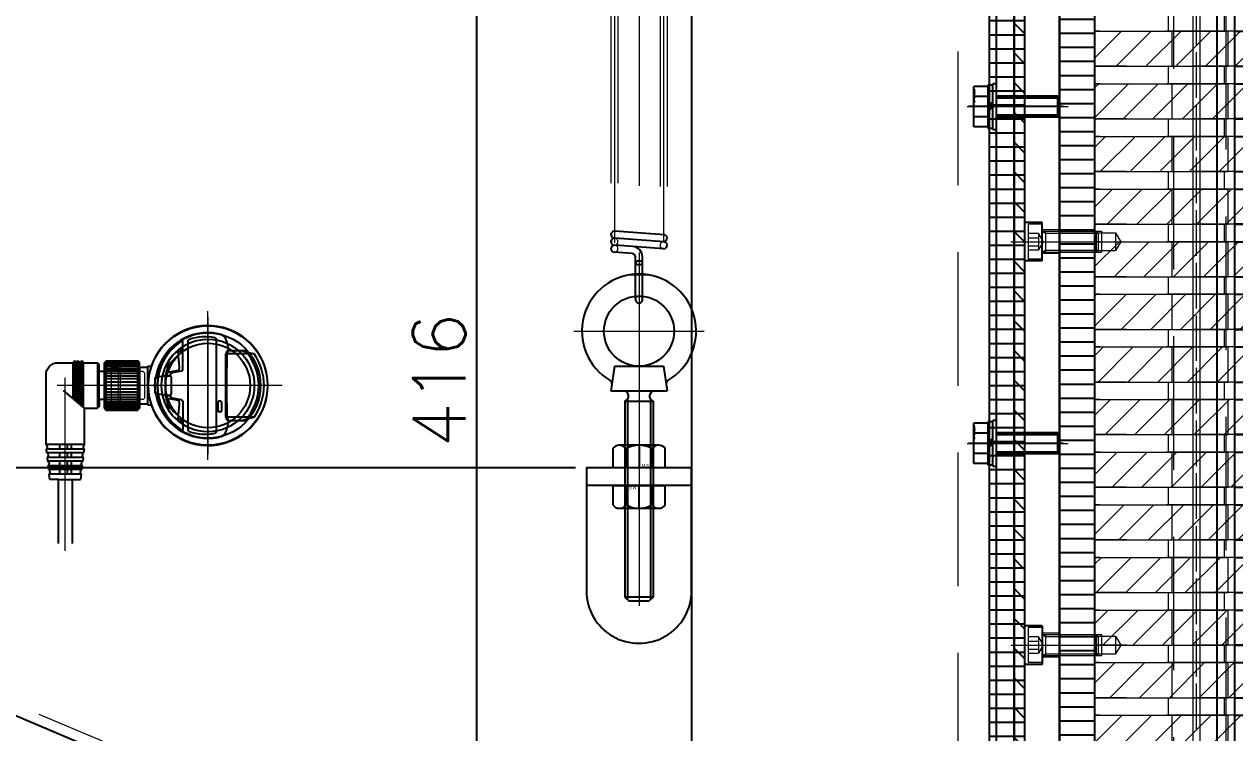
# Model space of a CAD drawing. Header units: millimetres. Extents: x -16130 to 36813, y -8099 to 27484.
# Drawn here: x 16609 to 16954.4, y 20755.7 to 20957.7 of the extents above; entities that cross this region are included whole.
import ezdxf

# ---------------------------------------------------------------- set-up
doc = ezdxf.new("R2010")
doc.units = ezdxf.units.MM
doc.header["$LTSCALE"] = 6
doc.header["$PDMODE"] = 99
doc.header["$PDSIZE"] = 1
for name, pattern in [('CENTER2', [28.575, 19.05, -3.175, 3.175, -3.175]), ('HIDDEN', [9.525, 6.35, -3.175]), ('PHANTOM2', [31.75, 15.875, -3.175, 3.175, -3.175, 3.175, -3.175])]:
    doc.linetypes.add(name, pattern=pattern)
for name, color, linetype, lineweight in [('04_HIDDEN', 2, 'HIDDEN', 13), ('05_CENTER', 4, 'CENTER2', 13), ('06_PHANTOM', 2, 'PHANTOM2', 13), ('08_DIM', 3, 'Continuous', 13)]:
    doc.layers.add(name, color=color, linetype=linetype, lineweight=lineweight)
doc.layers.add('10_DRAFT', color=8, linetype='Continuous', lineweight=0, plot=False)
doc.styles.add('KANJI0', font='txt.shx', dxfattribs={"width": 0.9, "height": 30, "bigfont": 'bigfont'})
doc.styles.add('KSS_TXT', font='txt.shx', dxfattribs={"bigfont": 'extfont2.shx'})
doc.styles.add('KSS_TXT_L', font='txt.shx', dxfattribs={"height": 3, "bigfont": 'extfont2.shx'})
doc.dimstyles.new('KSS_DIM', dxfattribs={"dimtxt": 3, "dimasz": 2.5, "dimexe": 1.25, "dimexo": 0.625, "dimtad": 1, "dimdsep": 46, "dimtxsty": 'KSS_TXT', "dimblk": 'OPEN30', "dimcen": 0, "dimazin": 2, "dimtfac": 0.75, "dimtmove": 0, "dimatfit": 3, "dimldrblk": 'OPEN30', "dimfxl": 1, "dimtolj": 1, "dimarcsym": 0})

# ---------------------------------------------------------------- blocks, each defined once
blk = doc.blocks.new('A$C5D937532_1_1')
at = {"color": 0}
blk.add_lwpolyline([(-43, -405), (7, -405), (7, 0), (-43, 0)], close=True, dxfattribs=at)
at = {"layer": '04_HIDDEN'}
for p, q in [((-43, -142), (-31, -142)), ((-43, -142.5), (-27, -142.5)), ((-31, -142), (-31, -148)), ((-27, -142.5), (-25.56, -145)), ((-27, -142.5), (-27, -147.5)), ((-25.56, -145), (-27, -147.5)), ((-43, -147.5), (-27, -147.5)), ((-43, -148), (-31, -148)), ((-43, -257), (-31, -257)), ((-43, -257.5), (-27, -257.5)), ((-31, -257), (-31, -263)), ((-27, -257.5), (-25.56, -260)), ((-27, -257.5), (-27, -262.5)), ((-43, -262.5), (-27, -262.5)), ((-25.56, -260), (-27, -262.5)), ((-43, -263), (-31, -263))]:
    blk.add_line(p, q, dxfattribs=at)
at = {"layer": '05_CENTER'}
for p, q in [((-45.19, -145), (-23.82, -145)), ((-45.19, -260), (-23.82, -260))]:
    blk.add_line(p, q, dxfattribs=at)
blk = doc.blocks.new('A$C42137086_1_1')
at = {"color": 0}
for p, q in [((0, -139.5), (-5, -139.5)), ((0, -150.5), (0, -139.5)), ((0, -150.5), (-5, -150.5)), ((0, -254.5), (-5, -254.5)), ((0, -254.5), (0, -265.5)), ((0, -265.5), (-5, -265.5))]:
    blk.add_line(p, q, dxfattribs=at)
blk.add_lwpolyline([(-5, -405), (5, -405), (5, 0), (-5, 0)], close=True, dxfattribs=at)
at = {"layer": '04_HIDDEN', "color": 9}
for p, q in [((-5, -103.5), (5, -103.5)), ((-5, -104), (5, -104)), ((-5, -109), (5, -109)), ((-5, -109.5), (5, -109.5)), ((-5, -199.5), (5, -199.5)), ((-5, -200), (5, -200)), ((-5, -205), (5, -205)), ((-5, -205.5), (5, -205.5))]:
    blk.add_line(p, q, dxfattribs=at)
at = {"layer": '04_HIDDEN'}
for p, q in [((5, -141.6), (0, -141.6)), ((5, -148.4), (0, -148.4)), ((5, -256.6), (0, -256.6)), ((5, -263.4), (0, -263.4))]:
    blk.add_line(p, q, dxfattribs=at)
at = {"layer": '05_CENTER', "color": 9}
for p, q in [((-7.5, -106.5), (7.5, -106.5)), ((-7.5, -202.5), (7.5, -202.5))]:
    blk.add_line(p, q, dxfattribs=at)
at = {"layer": '05_CENTER'}
for p, q in [((-8.86, -145), (8.86, -145)), ((-8.86, -260), (8.86, -260))]:
    blk.add_line(p, q, dxfattribs=at)
blk = doc.blocks.new('A$C63852907_1_1_1')
at = {"color": 0}
blk.add_lwpolyline([(-7, -405), (7, -405), (7.5, -404.5), (7.5, -0.5), (7, 0), (-7, 0), (-7.5, -0.5), (-7.5, -404.5)], close=True, dxfattribs=at)
at = {"layer": '05_CENTER'}
blk.add_line((0, 12.86), (0, -417.86), dxfattribs=at)
blk = doc.blocks.new('CBS6-16b_1_1_1')
at = {"color": 0}
for p, q in [((-4, 5), (-4, -5)), ((0, 5), (-4, 5)), ((0, 5), (0, -5)), ((0, 3), (15.46, 3)), ((0.06, 3), (1, 2.46)), ((1, 3), (1, -3)), ((1, 2.46), (16, 2.46)), ((15.46, 3), (15.46, -3)), ((15.46, 3), (16, 2.46)), ((16, 2.46), (16, -2.46)), ((0, -3), (15.46, -3)), ((0.06, -3), (1, -2.46)), ((1, -2.46), (16, -2.46)), ((15.46, -3), (16, -2.46)), ((0, -5), (-4, -5))]:
    blk.add_line(p, q, dxfattribs=at)
at = {"layer": '04_HIDDEN', "color": 0}
for p, q in [((-1, 2.31), (-4, 2.31)), ((-4, 1.15), (-1, 1.15)), ((-1, 2.31), (0.33, 0)), ((-1, 2.31), (-1, -2.31)), ((-4, -1.15), (-1, -1.15)), ((-4, -2.31), (-1, -2.31)), ((0.33, 0), (-1, -2.31))]:
    blk.add_line(p, q, dxfattribs=at)
at = {"layer": '05_CENTER', "color": 0}
blk.add_line((-4.82, 0), (16.83, 0), dxfattribs=at)
blk = doc.blocks.new('A$C0825307D_1_1')
for name, p in [('A$C42137086_1_1', (5, 202.5)), ('A$C5D937532_1_1', (53, 202.5))]:
    blk.add_blockref(name, p)
at = {"layer": '04_HIDDEN'}
blk.add_blockref('A$C63852907_1_1_1', (50, 202.5), dxfattribs=at)
at = {"layer": '04_HIDDEN', "color": 4}
for p in [(5, 57.5), (5, -57.5)]:
    blk.add_blockref('CBS6-16b_1_1_1', p, dxfattribs=at)
blk = doc.blocks.new('A$C43D50A63_1_1')
h = blk.add_hatch()
h.set_pattern_fill('_USER', color=3, scale=6, angle=45, pattern_type=0)
h.set_pattern_definition([(45, (-8147.3205, -26429.961), (-4.2426407, 4.2426407), [])])
h.paths.add_polyline_path([(-8, 10), (-29, 10), (-29, 0), (-8, 0)])
h.paths.add_polyline_path([(-1, 10), (-8, 10), (-8, 0), (-1, 0)])
h.paths.add_polyline_path([(0, 10), (-1, 10), (-1, 0), (0, 0)])
h.paths.add_polyline_path([(8, 10), (0, 10), (0, 0), (8, 0)])
h.paths.add_polyline_path([(21, 10), (8, 10), (8, 0), (21, 0)])
h.paths.add_polyline_path([(29.23, 10), (21, 10), (21, 0), (29.23, 0)])
h.paths.add_polyline_path([(37.26, 10), (29.23, 10), (29.23, 0), (37.26, 0)])
at = {"color": 0}
blk.add_line((21, 10), (21, 0), dxfattribs=at)
blk.add_lwpolyline([(-29, 10), (37.26, 10), (37.26, 0), (-29, 0)], close=True, dxfattribs=at)
at = {"layer": '04_HIDDEN'}
for p, q in [((-7, 10), (-7, 0)), ((9, 10), (9, 0))]:
    blk.add_line(p, q, dxfattribs=at)
at = {"layer": '04_HIDDEN', "color": 9}
for p, q in [((-1, 10), (-1, 0)), ((28, 10), (28, 0))]:
    blk.add_line(p, q, dxfattribs=at)
at = {"layer": '05_CENTER'}
blk.add_line((1, 15.5), (1, -5.5), dxfattribs=at)
blk = doc.blocks.new('A$C4F4128C7_1_1')
at = {"color": 0}
blk.add_line((21, 5), (21, 0), dxfattribs=at)
blk.add_lwpolyline([(-29, 5), (29.63, 5), (29.63, 0), (-29, 0)], close=True, dxfattribs=at)
at = {"layer": '04_HIDDEN'}
for p, q in [((-8, 5), (-8, 0)), ((8, 5), (8, 0))]:
    blk.add_line(p, q, dxfattribs=at)
at = {"layer": '04_HIDDEN', "color": 9}
blk.add_line((-1, 5), (-1, 0), dxfattribs=at)
at = {"layer": '05_CENTER'}
blk.add_line((0, 9), (0, -4), dxfattribs=at)
blk = doc.blocks.new('A$C574158FF_1_1_1')
h = blk.add_hatch()
h.set_pattern_fill('_USER', color=3, scale=4, pattern_type=0)
h.set_pattern_definition([(0, (112.774, 139.052), (0, 4), [])])
h.paths.add_polyline_path([(10, 0), (0, 0), (0, -405), (10, -405)])
at = {"color": 3}
blk.add_lwpolyline([(10, 0), (0, 0), (0, -405), (10, -405)], close=True, dxfattribs=at)
blk = doc.blocks.new('A$C2D3A72E1_1_1')
for p, q in [((50, 117.5), (76.26, 117.5)), ((50, 107.5), (68.63, 107.5)), ((50, 102.5), (76.26, 102.5)), ((50, 92.5), (68.63, 92.5)), ((76.26, 92.5), (50, 92.5)), ((50, 87.5), (76.26, 87.5)), ((50, 77.5), (68.63, 77.5)), ((50, 72.5), (76.26, 72.5)), ((50, 62.5), (68.63, 62.5)), ((76.26, 62.5), (50, 62.5)), ((50, 57.5), (76.26, 57.5)), ((50, 47.5), (68.63, 47.5)), ((50, 42.5), (76.26, 42.5)), ((50, 32.5), (68.63, 32.5)), ((76.26, 32.5), (50, 32.5)), ((50, 27.5), (76.26, 27.5)), ((50, 17.5), (68.63, 17.5)), ((50, 12.5), (76.26, 12.5)), ((50, 2.5), (68.63, 2.5)), ((76.26, 2.5), (50, 2.5)), ((50, -2.5), (76.26, -2.5)), ((50, -12.5), (68.63, -12.5)), ((50, -17.5), (76.26, -17.5)), ((50, -27.5), (68.63, -27.5)), ((76.26, -27.5), (50, -27.5)), ((50, -32.5), (76.26, -32.5)), ((50, -42.5), (68.63, -42.5)), ((50, -47.5), (76.26, -47.5)), ((50, -57.5), (68.63, -57.5)), ((76.26, -57.5), (50, -57.5)), ((50, -62.5), (76.26, -62.5)), ((50, -72.5), (68.63, -72.5)), ((50, -77.5), (76.26, -77.5))]:
    blk.add_line(p, q)
at = {"xscale": -1}
blk.add_blockref('A$C574158FF_1_1_1', (10, 202.5), dxfattribs=at)
at = {"layer": '04_HIDDEN'}
for name, p in [('A$C43D50A63_1_1', (39, 122.5)), ('A$C4F4128C7_1_1', (39, 117.5)), ('A$C43D50A63_1_1', (39, 107.5)), ('A$C4F4128C7_1_1', (39, 102.5)), ('A$C43D50A63_1_1', (39, 92.5)), ('A$C4F4128C7_1_1', (39, 87.5)), ('A$C43D50A63_1_1', (39, 77.5)), ('A$C4F4128C7_1_1', (39, 72.5)), ('A$C43D50A63_1_1', (39, 62.5)), ('A$C4F4128C7_1_1', (39, 57.5)), ('A$C43D50A63_1_1', (39, 47.5)), ('A$C4F4128C7_1_1', (39, 42.5)), ('A$C43D50A63_1_1', (39, 32.5)), ('A$C4F4128C7_1_1', (39, 27.5)), ('A$C43D50A63_1_1', (39, 17.5)), ('A$C4F4128C7_1_1', (39, 12.5)), ('A$C43D50A63_1_1', (39, 2.5)), ('A$C4F4128C7_1_1', (39, -2.5)), ('A$C43D50A63_1_1', (39, -12.5)), ('A$C4F4128C7_1_1', (39, -17.5)), ('A$C43D50A63_1_1', (39, -27.5)), ('A$C4F4128C7_1_1', (39, -32.5)), ('A$C43D50A63_1_1', (39, -42.5)), ('A$C4F4128C7_1_1', (39, -47.5)), ('A$C43D50A63_1_1', (39, -57.5)), ('A$C4F4128C7_1_1', (39, -62.5)), ('A$C43D50A63_1_1', (39, -72.5)), ('A$C4F4128C7_1_1', (39, -77.5)), ('A$C43D50A63_1_1', (39, -87.5))]:
    blk.add_blockref(name, p, dxfattribs=at)
blk = doc.blocks.new('A$C7E6C0F0D_1_1')
for name, p in [('A$C0825307D_1_1', (0, 0)), ('A$C2D3A72E1_1_1', (10, 0))]:
    blk.add_blockref(name, p)
blk = doc.blocks.new('A$C30B32F76_1_1')
at = {"color": 0}
blk.add_line((-15, -12), (-45, -12), dxfattribs=at)
blk.add_lwpolyline([(-15, -7), (-45, -7), (-45, -42, 1.000008), (-15, -42)], format="xyb", close=True, dxfattribs=at)
at = {"layer": '05_CENTER'}
blk.add_line((-30, -2), (-30, -17), dxfattribs=at)
blk = doc.blocks.new('A$C4DCA1887_1_1')
at = {"color": 0}
for radius in [15, 13.22, 12.06]:
    blk.add_circle((0, 0), radius, dxfattribs=at)
at = {"layer": '05_CENTER'}
for p, q in [((0, -21.19), (0, 21.19)), ((21.19, 0), (-21.19, 0))]:
    blk.add_line(p, q, dxfattribs=at)
blk = doc.blocks.new('A$C63605BD2_1_1_1')
at = {"color": 0}
blk.add_line((-490, 9), (-6.17, -195.26), dxfattribs=at)
blk.add_lwpolyline([(0, -206.5), (-5, -206.5), (-5, 206.5), (0, 206.5)], close=True, dxfattribs=at)
at = {"layer": '04_HIDDEN'}
blk.add_line((-488.83, 11.76), (-5, -192.5), dxfattribs=at)
at = {"layer": '05_CENTER'}
for p, q in [((-13.38, 96), (8.47, 96)), ((-13.38, 0), (8.47, 0))]:
    blk.add_line(p, q, dxfattribs=at)
blk.add_blockref('A$C4DCA1887_1_1', (-230, 16.5))
at = {"color": 0}
blk.add_blockref('A$C30B32F76_1_1', (-77, 0), dxfattribs=at)
blk = doc.blocks.new('A$C3DDA7359_1_1')
at = {"color": 0, "linetype": 'CENTER2'}
blk.add_line((0, -19), (0, 8), dxfattribs=at)
at = {"color": 0}
for p, q in [((-5.77, 2.5), (-5.77, 6.5)), ((-5.77, 6.5), (5.77, 6.5)), ((-2.89, 2.5), (-2.89, 6.5)), ((2.89, 2.5), (2.89, 6.5)), ((5.77, 2.5), (5.77, 6.5)), ((-6.5, 1), (6.5, 1)), ((-6.5, 1), (-6.5, 0)), ((-6.1, 2.5), (-6.1, 1)), ((6.1, 2.5), (-6.1, 2.5)), ((0, 1), (-1.5, 2.5)), ((0, 2.5), (1.5, 1)), ((6.1, 1), (6.1, 2.5)), ((6.5, 0), (6.5, 1)), ((-6.5, 0), (6.5, 0))]:
    blk.add_line(p, q, dxfattribs=at)
at = {"color": 0, "linetype": 'HIDDEN'}
for p, q in [((-3, -17.5), (-3, 0)), ((-2.46, -17.5), (-2.46, 0)), ((2.46, -17.5), (2.46, 0)), ((3, -17.5), (3, 0)), ((-3, -17.5), (3, -17.5))]:
    blk.add_line(p, q, dxfattribs=at)
at = {"layer": '10_DRAFT', "style": 'KSS_TXT_L'}
blk.add_text('BT-M6x20L,SW,PW', height=0.3, dxfattribs=at).set_placement((1.37, 6.16))
blk = doc.blocks.new('A$C024E6B9C_1_1')
h = blk.add_hatch()
h.set_pattern_fill('_USER', color=3, scale=6, angle=135, pattern_type=0)
h.set_pattern_definition([(135, (-9703.3895, -25683.6584), (-4.2426407, -4.2426407), [])])
h.paths.add_polyline_path([(3, 206.5), (0, 206.5), (0, 192.5), (3, 192.5)])
h.paths.add_polyline_path([(3, 192.5), (0, 192.5), (0, 192), (3, 192)])
h.paths.add_polyline_path([(0, -206.5), (3, -206.5), (3, 192), (0, 192)])
at = {"color": 0}
blk.add_lwpolyline([(3, -206.5), (0, -206.5), (0, 206.5), (3, 206.5)], close=True, dxfattribs=at)
at = {"layer": '05_CENTER'}
for p, q in [((-6.12, 96), (9.06, 96)), ((-6.12, 0), (9.06, 0))]:
    blk.add_line(p, q, dxfattribs=at)
blk = doc.blocks.new('A$C5957702E_1_1')
blk.add_blockref('A$C63605BD2_1_1_1', (-3, -192))
at = {"color": 3}
blk.add_blockref('A$C024E6B9C_1_1', (-3, -192), dxfattribs=at)
at = {"rotation": 90}
for p in [(-8, -96), (-8, -192)]:
    blk.add_blockref('A$C3DDA7359_1_1', p, dxfattribs=at)
blk = doc.blocks.new('A$C21800152_1_1')
for points in [[(-45, -2292), (-45, -2320), (-47, -2322), (-135, -2322), (-135, 43), (-30, 43)], [(15, -107), (15, -2129)]]:
    blk.add_lwpolyline(points)
at = {"layer": '04_HIDDEN'}
blk.add_lwpolyline([(-61, -2229), (-70, -2229), (-70, -76), (-61, -76)], close=True, dxfattribs=at)
blk = doc.blocks.new('A$C495357C8_1_1')
h = blk.add_hatch()
h.set_pattern_fill('_USER', color=3, scale=4, pattern_type=0)
h.set_pattern_definition([(0, (-21691.6393, -19941.3557), (0, 4), [])])
h.paths.add_polyline_path([(-10, -425), (0, -425), (0, 0), (-10, 0)])
at = {"color": 3}
blk.add_lwpolyline([(0, 0), (-10, 0), (-10, -425), (0, -425)], close=True, dxfattribs=at)
blk = doc.blocks.new('A$C62F33C97_1_1')
at = {"xscale": -1}
for name, p in [('A$C21800152_1_1', (-80, 89.5)), ('A$C495357C8_1_1', (-10, 0))]:
    blk.add_blockref(name, p, dxfattribs=at)
blk = doc.blocks.new('_Open30')
at = {"color": 0, "linetype": 'ByBlock', "lineweight": -2}
for p, q in [((-1, 0.268), (0, 0)), ((0, 0), (-1, -0.268)), ((0, 0), (-1, 0))]:
    blk.add_line(p, q, dxfattribs=at)
blk = doc.blocks.new('*D2006')
at = {"layer": '08_DIM', "color": 0, "lineweight": -2, "transparency": 16777216}
for p, q in [((16881.26, 21050.72), (16582.08, 21050.72)), ((16588.33, 21038.22), (16588.33, 20893.72)), ((16412.63, 20881.22), (16594.58, 20881.22))]:
    blk.add_line(p, q, dxfattribs=at)
at = {"layer": 'Defpoints', "color": 0, "transparency": 16777216}
for p in [(16884.38, 21050.72), (16409.5, 20881.22), (16588.33, 20881.22)]:
    blk.add_point(p, dxfattribs=at)
at = {"layer": '08_DIM', "color": 0, "lineweight": -2, "transparency": 16777216, "xscale": 12.5, "yscale": 12.5, "zscale": 12.5}
for p, rotation in [((16588.33, 21050.72), 90), ((16588.33, 20881.22), 270)]:
    blk.add_blockref('_Open30', p, dxfattribs=dict(at, rotation=rotation))
at = {"layer": '08_DIM', "color": 0, "transparency": 16777216, "insert": (16577.7, 20965.97), "char_height": 15, "attachment_point": 5, "rotation": 90, "style": 'KSS_TXT'}
blk.add_mtext('\\A1;169.5', dxfattribs=at)
blk = doc.blocks.new('*D2074')
at = {"layer": '08_DIM', "color": 0, "lineweight": -2, "transparency": 16777216}
for p, q in [((15934.38, 20833.05), (15934.38, 21364.93)), ((16799.38, 21184.35), (16799.38, 21364.93)), ((16786.88, 21358.68), (15946.88, 21358.68))]:
    blk.add_line(p, q, dxfattribs=at)
at = {"layer": 'Defpoints', "color": 0, "transparency": 16777216}
for p in [(15934.38, 21358.68), (16799.38, 21181.22), (15934.38, 20829.92)]:
    blk.add_point(p, dxfattribs=at)
at = {"layer": '08_DIM', "color": 0, "lineweight": -2, "transparency": 16777216, "xscale": 12.5, "yscale": 12.5, "zscale": 12.5, "rotation": 180}
blk.add_blockref('_Open30', (15934.38, 21358.68), dxfattribs=at)
at = {"layer": '08_DIM', "color": 0, "lineweight": -2, "transparency": 16777216, "xscale": 12.5, "yscale": 12.5, "zscale": 12.5}
blk.add_blockref('_Open30', (16799.38, 21358.68), dxfattribs=at)
at = {"layer": '08_DIM', "color": 0, "transparency": 16777216, "insert": (16366.88, 21369.31), "char_height": 15, "attachment_point": 5, "style": 'KSS_TXT'}
blk.add_mtext('\\A1;865', dxfattribs=at)
blk = doc.blocks.new('GP-M＊＊Tc_1_1')
at = {"color": 0}
for p, q in [((0, 16), (0, 16)), ((0, 14.42), (0, 14.5)), ((0, 14.42), (0, 14.5)), ((-10, 9.34), (-9, 13.23)), ((-10, 5.7), (-10, 10.5)), ((-9, 13.23), (-9, 5.44)), ((9, 13.23), (9, 5.44)), ((10, 9.34), (9, 13.23)), ((10, 5.7), (10, 10.5)), ((-9, 5.44), (-10, 5.75)), ((-9.65, 5.43), (-9, 5.43)), ((-9, 5), (0, 5)), ((0, 5), (9, 5)), ((4.5, 3.65), (4.5, 3.04)), ((4.8, 3.86), (7.2, 3.86)), ((7.5, 3.65), (7.5, 3.04)), ((9, 5.44), (10, 5.75)), ((9, 5.43), (9.65, 5.43)), ((-17.1, 0), (-17.1, 0)), ((13.11, 2.48), (-13.11, 2.48)), ((4.8, 2.83), (7.2, 2.83)), ((17.1, 0), (17.1, 0)), ((-12.61, -5.73), (12.61, -5.73)), ((-4.56, -7.17), (-12.87, -7.17)), ((-9.87, -7.64), (-9.8, -7.97)), ((-9.65, -7.22), (-9.65, -8.81)), ((-8.5, -8.52), (-8.91, -8.45)), ((-4.28, -8.42), (-3.77, -11.09)), ((-4.07, -7.58), (-3.58, -10.22)), ((-3.77, -9.17), (-3.77, -11.09)), ((4.07, -7.58), (3.58, -10.22)), ((4.28, -8.42), (3.77, -11.09)), ((3.77, -9.17), (3.77, -11.09)), ((4.56, -7.17), (12.87, -7.17)), ((8.5, -8.52), (8.91, -8.45)), ((9.65, -7.22), (9.65, -8.81)), ((9.87, -7.64), (9.8, -7.97)), ((-5.15, -11.56), (-6.27, -11.4)), ((-2.87, -10.72), (-3.66, -10.5)), ((-2.73, -11.95), (-2.92, -10.97)), ((-2.85, -10.7), (-2.73, -11.41)), ((-2.73, -12.3), (-2.73, -10.6)), ((-2.73, -12.3), (-2.42, -14.17)), ((-2.43, -10.52), (2.43, -10.52)), ((2.43, -12.07), (-2.43, -12.07)), ((2.73, -12.3), (2.42, -14.17)), ((2.73, -12.3), (2.73, -10.6)), ((2.85, -10.7), (2.73, -11.41)), ((2.73, -11.95), (2.92, -10.97)), ((2.87, -10.72), (3.66, -10.5)), ((5.15, -11.56), (6.27, -11.4)), ((-5.5, -17.2), (-5.5, -16.19)), ((-5.25, -17.2), (-5.5, -17.2)), ((5.25, -17.2), (-5.25, -17.2)), ((-5.25, -19.5), (-5.25, -17.2)), ((-2.42, -14.17), (-2.23, -14.96)), ((2.42, -14.17), (2.23, -14.96)), ((5.5, -17.2), (5.25, -17.2)), ((5.25, -19.5), (5.25, -17.2)), ((5.5, -17.2), (5.5, -16.19)), ((-5.25, -19.5), (-6, -19.5)), ((-5.25, -19.5), (5.25, -19.5)), ((6, -19.5), (5.25, -19.5))]:
    blk.add_line(p, q, dxfattribs=at)
blk.add_circle((0, 0), 17, dxfattribs=at)
for centre, radius, start, end in [((0, 0), 17.1, 288.762, 251.238), ((0, 0), 14.5, 46.3972, 133.6028), ((0, 0), 16, 55.7676, 124.2324), ((-4.84, 0.61), 10.18, 162.0846, 183.4338), ((-12.12, 2.81), 2.58, 110.3836, 158.741), ((-9.27, -5.68), 11.53, 93.6107, 108.94), ((-3.77, 13.54), 10.01, 231.512, 238.504), ((0, 305.3), 300, 268.2809, 271.7191), ((4.66, 3.65), 0.164, 124.4845, 180), ((4.8, 3.46), 0.404, 90, 124.4845), ((7.2, 3.46), 0.404, 55.5155, 90), ((7.34, 3.65), 0.164, 0, 55.5155), ((3.77, 13.54), 10.01, 301.496, 308.488), ((9.27, -5.68), 11.53, 71.06, 86.3893), ((12.12, 2.81), 2.58, 21.259, 69.6164), ((4.84, 0.61), 10.18, 356.5662, 17.9154), ((-0.75, -0.36), 14.26, 178.5668, 263.5951), ((-0.71, -0.79), 13.2, 167.4122, 200.4388), ((-13.11, 1.98), 0.5, 90, 167.4122), ((0.75, -0.36), 14.26, 276.4049, 1.4332), ((4.66, 3.04), 0.164, 180, 235.5155), ((4.8, 3.24), 0.404, 235.5155, 270), ((7.2, 3.24), 0.404, 270, 304.4845), ((7.34, 3.04), 0.164, 304.4845, 0), ((0.71, -0.79), 13.2, 339.5612, 12.5878), ((13.11, 1.98), 0.5, 12.5878, 90), ((-12.61, -5.23), 0.5, 200.4388, 270), ((12.61, -5.23), 0.5, 270, 339.5612), ((-0.04, 0.63), 15.02, 211.3253, 260.883), ((0.79, 1.43), 14.21, 217.2624, 222.6782), ((-9.54, -7.56), 0.345, 146.2138, 192.031), ((-9.36, -7.71), 0.571, 110.52, 143.7381), ((-9.38, -7.35), 0.446, 183.2379, 231.5895), ((-9.51, -7.91), 0.3, 191.6157, 222.1952), ((-9.34, -8.82), 0.311, 139.4207, 212.7982), ((-1.37, -2.18), 10.68, 219.5719, 234.4444), ((-9.07, -9.21), 0.781, 77.8314, 130.0532), ((-5.32, -22.26), 14.1, 86.8924, 103.0416), ((2.16, -0.14), 13.56, 218.1577, 237.3496), ((-4.56, -7.67), 0.5, 10.5832, 90), ((-4.57, -8.47), 0.3, 10.625, 86.8924), ((-4.14, -9.34), 0.654, 304.3433, 317.694), ((-3.9, -10.28), 0.326, 292.498, 9.6984), ((0.04, 0.63), 15.02, 279.117, 328.6747), ((3.9, -10.28), 0.326, 170.3016, 247.502), ((4.14, -9.34), 0.654, 222.306, 235.6567), ((4.56, -7.67), 0.5, 90, 169.4168), ((4.57, -8.47), 0.3, 93.1076, 169.375), ((5.32, -22.26), 14.1, 76.9584, 93.1076), ((-2.16, -0.14), 13.56, 302.6504, 321.8423), ((1.37, -2.18), 10.68, 305.5556, 320.4281), ((9.07, -9.21), 0.781, 49.9468, 102.1686), ((9.36, -7.71), 0.571, 36.2619, 69.48), ((9.34, -8.82), 0.311, 327.2018, 40.5793), ((-0.79, 1.43), 14.21, 317.3218, 322.7376), ((9.38, -7.35), 0.446, 308.4105, 356.7621), ((9.51, -7.91), 0.3, 317.8048, 348.3843), ((9.54, -7.56), 0.345, 347.969, 33.7862), ((-5.84, -8.43), 3, 234.4444, 261.7545), ((-3.64, -16.73), 5.38, 94.5835, 106.2876), ((-0.41, -0.17), 12.22, 248.0758, 259.1007), ((-4.08, -11.05), 0.308, 270.9263, 352.1482), ((-2.59, -10.91), 0.332, 140.7688, 190.8997), ((-2.45, -11.04), 0.528, 87.7798, 139.2391), ((-2.42, -12.39), 0.316, 90.5002, 163.1469), ((2.45, -11.04), 0.528, 40.7609, 92.2202), ((2.42, -12.39), 0.316, 16.8531, 89.4998), ((0.41, -0.17), 12.22, 280.8993, 291.9242), ((2.59, -10.91), 0.332, 349.1003, 39.2312), ((4.08, -11.05), 0.308, 187.8518, 269.0737), ((3.64, -16.73), 5.38, 73.7124, 85.4165), ((5.84, -8.43), 3, 278.2455, 305.5556), ((0, 0), 17.1, 251.238, 288.762), ((-0.01, -0.35), 14.04, 260.1067, 279.9992), ((-1.94, -14.89), 0.3, 193.872, 268.4995), ((-0.01, 58.68), 73.89, 268.4995, 271.5194), ((1.94, -14.89), 0.3, 271.5194, 346.128)]:
    blk.add_arc(centre, radius, start, end, dxfattribs=at)
at = {"layer": '05_CENTER', "color": 0}
for p, q in [((0, 20.86), (0, -27.5)), ((-19.6, 0), (19.6, 0))]:
    blk.add_line(p, q, dxfattribs=at)
at = {"layer": '10_DRAFT'}
for p, q in [((-6, -25), (-6, -19.5)), ((-5.4, -19.5), (-5.4, -25.4)), ((5.4, -25.4), (5.4, -19.5)), ((6, -25), (6, -19.5)), ((6, -25), (-6, -25)), ((-5.25, -25.5), (-6, -25)), ((5.25, -25.5), (-5.25, -25.5)), ((-5.25, -27.5), (-5.25, -25.5)), ((5.25, -27.5), (-5.25, -27.5)), ((5.25, -25.5), (6, -25)), ((5.25, -27.5), (5.25, -25.5))]:
    blk.add_line(p, q, dxfattribs=at)
blk = doc.blocks.new('OP-75722b_1_1')
at = {"color": 0}
for p, q in [((0, 6.5), (0.5, 7)), ((0.5, -7), (0.5, 7)), ((9.5, 7), (0.5, 7)), ((9.5, -7), (9.5, 7)), ((10, 6.5), (9.5, 7)), ((16, 6.5), (16.5, 7)), ((16.5, -5.83), (16.5, 7)), ((16.5, 7), (17, 6.5)), ((17, 6.5), (17.5, 7)), ((17.5, -4.99), (17.5, 7)), ((17.5, 7), (18, 6.5)), ((18, 6.5), (18.5, 7)), ((18.5, -4.15), (18.5, 7)), ((18.5, 7), (19, 6.5)), ((0, 4), (0, 6.5)), ((0, -4), (0, 4)), ((0.5, 6.7), (9.5, 6.7)), ((0.5, 6.3), (9.5, 6.3)), ((0.5, 5.9), (9.5, 5.9)), ((0.5, 5.3), (9.5, 5.3)), ((0.5, 4.7), (9.5, 4.7)), ((0.5, 4.1), (9.5, 4.1)), ((10, 4), (10, 6.5)), ((10, -4), (10, 4)), ((10, 4), (11.5, 4)), ((11.5, 6), (12, 6.5)), ((11.5, 4), (11.5, 6)), ((11.5, -4), (11.5, 4)), ((12, 6.5), (12, -6.5)), ((16, 6.5), (12, 6.5)), ((16, -6.25), (16, 6.5)), ((17, -5.41), (17, 6.5)), ((18, 6.5), (18, -4.57)), ((19, -3.73), (19, 6.5)), ((23.2, 6.5), (19, 6.5)), ((0.5, 3.4), (9.5, 3.4)), ((0.5, 2.7), (9.5, 2.7)), ((0.5, 1.9), (9.5, 1.9)), ((0.5, 1), (9.5, 1)), ((0.5, 0), (9.5, 0)), ((26.7, -16.8), (26.7, 3.01)), ((0.5, -1), (9.5, -1)), ((0.5, -1.9), (9.5, -1.9)), ((0.5, -2.7), (9.5, -2.7)), ((0.5, -3.4), (9.5, -3.4)), ((15.7, -6.5), (21.73, -1.44)), ((0, -4), (0, -6.5)), ((0, -6.5), (0.5, -7)), ((0.5, -4.1), (9.5, -4.1)), ((0.5, -4.7), (9.5, -4.7)), ((0.5, -5.3), (9.5, -5.3)), ((0.5, -5.8), (9.5, -5.8)), ((0.5, -6.3), (9.5, -6.3)), ((0.5, -6.7), (9.5, -6.7)), ((10, -6.5), (9.5, -7)), ((10, -4), (11.5, -4)), ((10, -6.5), (10, -4)), ((11.5, -4), (11.5, -6)), ((11.5, -6), (12, -6.5)), ((15.7, -6.5), (12, -6.5)), ((15.7, -16.8), (15.7, -6.5)), ((9.5, -7), (0.5, -7)), ((15.7, -16.8), (26.7, -16.8)), ((19.55, -16.8), (19.55, -18.18)), ((20.7, -16.8), (20.7, -18.18)), ((22.85, -16.8), (22.85, -18.18)), ((15.86, -18.18), (26.56, -18.18)), ((15.86, -18.18), (15.97, -19.18)), ((15.97, -19.18), (26.45, -19.18)), ((16.13, -20.55), (26.31, -20.55)), ((16.13, -20.55), (16.25, -21.55)), ((19.55, -19.18), (19.55, -20.55)), ((20.7, -19.18), (20.7, -20.55)), ((22.85, -19.18), (22.85, -20.55)), ((26.2, -21.55), (26.31, -20.55)), ((26.45, -19.18), (26.56, -18.18)), ((16.25, -21.55), (26.2, -21.55)), ((16.4, -22.92), (26.06, -22.92)), ((16.4, -22.92), (16.52, -23.92)), ((16.52, -23.92), (25.95, -23.92)), ((19.55, -21.55), (19.55, -22.92)), ((19.55, -23.92), (19.55, -25.3)), ((20.7, -21.55), (20.7, -22.92)), ((20.7, -23.92), (20.7, -25.3)), ((22.85, -21.55), (22.85, -22.92)), ((22.85, -23.92), (22.85, -25.3)), ((25.95, -23.92), (26.06, -22.92)), ((16.68, -25.3), (25.81, -25.3)), ((16.68, -25.3), (16.85, -26.8)), ((19.2, -26.8), (16.85, -26.8)), ((19.2, -26.8), (19.2, -45)), ((23.2, -26.8), (19.2, -26.8)), ((23.2, -26.8), (23.2, -45)), ((23.2, -26.8), (25.65, -26.8)), ((25.65, -26.8), (25.81, -25.3))]:
    blk.add_line(p, q, dxfattribs=at)
for centre, radius, start, end in [((23.2, 3), 3.5, 359.9998, 90), ((15.06, -17.57), 1, 322.7692, 50.3512), ((27.35, -17.56), 1, 130.2745, 217.7373), ((15.34, -19.94), 1, 322.7692, 50.3512), ((27.1, -19.94), 1, 130.2745, 217.7373), ((15.61, -22.32), 1, 322.7692, 50.3512), ((15.88, -24.69), 1, 322.7692, 50.3512), ((26.6, -24.69), 1, 130.2745, 217.7373), ((26.85, -22.31), 1, 130.2745, 217.7373)]:
    blk.add_arc(centre, radius, start, end, dxfattribs=at)
at = {"layer": '05_CENTER', "color": 0}
for p, q in [((-1.5, 0), (23.55, 0)), ((21.2, -47.12), (21.2, 2.18))]:
    blk.add_line(p, q, dxfattribs=at)
at = {"layer": '10_DRAFT'}
for p, q in [((-1, 4), (-1.5, 3.5)), ((-1.5, -3.5), (-1.5, 3.5)), ((-1, 4), (0, 4)), ((-1, -4), (-1.5, -3.5)), ((-1, -4), (0, -4))]:
    blk.add_line(p, q, dxfattribs=at)
blk = doc.blocks.new('A$C402D1A1D_1_1')
at = {"color": 0}
for p, q in [((-7.03, -10), (-8, -17)), ((-7.03, -10), (7.03, -10)), ((7.03, -10), (8, -17)), ((-8, -17), (8, -17)), ((-4, -20), (4, -20)), ((-4, -20), (-4, -75.8)), ((-3.25, -19.37), (-3.25, -76.55)), ((3.25, -19.37), (3.25, -76.55)), ((4, -20), (4, -75.8)), ((4, -75.8), (-4, -75.8)), ((-4, -75.8), (-2.8, -77)), ((4, -75.8), (2.8, -77)), ((2.8, -77), (-2.8, -77))]:
    blk.add_line(p, q, dxfattribs=at)
blk.add_circle((0, 0), 10, dxfattribs=at)
for centre, radius, start, end in [((0, 0), 16.3, 300.1827, 239.8173), ((-8.7, -14.95), 1, 352.0928, 59.8173), ((-4.55, -18.55), 1.55, 290.7723, 91.8476), ((4.55, -18.55), 1.55, 88.1524, 249.2277), ((8.7, -14.95), 1, 120.1827, 187.9072)]:
    blk.add_arc(centre, radius, start, end, dxfattribs=at)
at = {"layer": '05_CENTER', "color": 0}
for p, q in [((0, 18.59), (0, -78.27)), ((-18.59, 0), (18.59, 0))]:
    blk.add_line(p, q, dxfattribs=at)
blk = doc.blocks.new('M8Nu_1_1_1_1')
at = {"color": 0}
for p, q in [((-7.5, 5.5), (-7.5, 0)), ((-7.5, 5.5), (-7.5, 0)), ((5.62, 6.5), (-5.62, 6.5)), ((5.62, 6.5), (-5.62, 6.5)), ((-3.75, 0), (-3.75, 5.5)), ((-3.75, 0), (-3.75, 5.5)), ((3.75, 5.5), (3.75, 0)), ((3.75, 5.5), (3.75, 0)), ((7.5, 0), (7.5, 5.5)), ((7.5, 0), (7.5, 5.5)), ((7.5, 0), (-7.5, 0))]:
    blk.add_line(p, q, dxfattribs=at)
at = {"color": 0, "linetype": 'CENTER2'}
blk.add_line((0, 6.5), (0, 0), dxfattribs=at)
at = {"color": 0}
for centre, radius, start, end in [((-5.62, 4.25), 2.25, 33.626, 146.374), ((-5.62, 4.25), 2.25, 33.626, 146.374), ((0, -1), 7.5, 60, 120), ((5.62, 4.25), 2.25, 33.626, 146.374)]:
    blk.add_arc(centre, radius, start, end, dxfattribs=at)
at = {"layer": '10_DRAFT', "style": 'KANJI0', "width": 0.82}
blk.add_text('Ｍ８', height=1, dxfattribs=at).set_placement((0.71, -0.03))
blk = doc.blocks.new('AWS16-100g_1_1')
at = {"color": 0}
for p, q in [((-129.85, 1.93), (-129.48, 7.07)), ((-128.48, -7.07), (-127.48, 6.93)), ((-126.49, -7.21), (-125.48, 6.93)), ((-124.49, -7.21), (-123.48, 6.93)), ((-18.52, -6.93), (-17.52, 7.07)), ((-16.52, -6.93), (-15.52, 7.07)), ((-14.52, -6.93), (-13.52, 7.03)), ((-143, 1), (-130.84, 1)), ((1, 1), (-11.16, 1)), ((-143, -1), (-130.84, -1)), ((-12.52, -7.07), (-12.15, -1.93)), ((1, -1), (-11.16, -1))]:
    blk.add_line(p, q, dxfattribs=at)
for centre, radius, start, end in [((-128.48, 7), 1, 355.9144, 175.9144), ((-126.48, 7), 1, 355.9144, 180), ((-124.48, 7), 1, 355.9144, 180), ((-16.52, 7), 1, 4.0856, 184.0856), ((-14.52, 7), 1, 4.0856, 184.0856), ((-143, 0), 1, 94.0856, 274.0856), ((-130.84, 2), 1, 270, 355.9144), ((-130.84, 2), 3, 270, 355.9144), ((-11.16, -2), 3, 90, 175.9144), ((1, 0), 1, 274.0856, 94.0856), ((-11.16, -2), 1, 90, 175.9144), ((-127.48, -7), 1, 184.0856, 4.0856), ((-125.48, -7), 1, 184.0856, 4.0856), ((-17.52, -7), 1, 175.9144, 355.9144), ((-15.52, -7), 1, 175.9144, 355.9144), ((-13.52, -7), 1, 175.9144, 355.9144)]:
    blk.add_arc(centre, radius, start, end, dxfattribs=at)
at = {"color": 0, "extrusion": (0, 0, -1)}
blk.add_ellipse((-132.5, 0), major_axis=(0, 1), ratio=0.5, start_param=3.141593, end_param=9.424778, dxfattribs=at)
blk.add_ellipse((-9.5, 0), major_axis=(0, 1), ratio=0.5, dxfattribs=at)
at = {"layer": '04_HIDDEN', "color": 0}
for centre, start, end in [((-128.48, 7), 175.9144, 355.9144), ((-126.48, 7), 175.9144, 0), ((-14.52, 7), 184.0856, 4.0856), ((-143, 0), 274.0856, 94.0856), ((1, 0), 94.0856, 274.0856), ((-127.48, -7), 4.0856, 184.0856), ((-15.52, -7), 355.9144, 175.9144), ((-13.52, -7), 355.9144, 175.9144)]:
    blk.add_arc(centre, 1, start, end, dxfattribs=at)
at = {"layer": '05_CENTER', "color": 0}
for p, q in [((-12.52, 7), (-130.48, 7)), ((-136, -3.54), (-136, 3.54)), ((-6, 3.54), (-6, -3.54)), ((3.75, 0), (-145.75, 0)), ((-11.83, -7), (-130, -7))]:
    blk.add_line(p, q, dxfattribs=at)
at = {"layer": '06_PHANTOM', "color": 0}
for p, q in [((-14.52, 8), (-126.48, 8)), ((-14.52, 6), (-126.48, 6)), ((-15.52, -6), (-127.48, -6)), ((-15.52, -8), (-127.48, -8))]:
    blk.add_line(p, q, dxfattribs=at)
blk = doc.blocks.new('A$C0B482DEA_1_1')
at = {"color": 4, "xscale": -1, "rotation": 180}
blk.add_blockref('A$C402D1A1D_1_1', (0, -41), dxfattribs=at)
for p in [(0, 0), (0, -242)]:
    blk.add_blockref('M8Nu_1_1_1_1', p)
at = {"color": 4, "rotation": 90}
blk.add_blockref('AWS16-100g_1_1', (0, -51.02), dxfattribs=at)
at = {"color": 4}
blk.add_blockref('A$C402D1A1D_1_1', (0, -203), dxfattribs=at)
at = {"rotation": 180}
blk.add_blockref('M8Nu_1_1_1_1', (0, -247), dxfattribs=at)
blk = doc.blocks.new('*D2805')
at = {"layer": '08_DIM', "color": 0, "lineweight": -2, "transparency": 16777216}
for p, q in [((16412.63, 20881.22), (16594.58, 20881.22)), ((16588.33, 20843.72), (16588.33, 20868.72)), ((16766.26, 20831.22), (16582.08, 20831.22))]:
    blk.add_line(p, q, dxfattribs=at)
at = {"layer": 'Defpoints', "color": 0, "transparency": 16777216}
for p in [(16409.5, 20881.22), (16588.33, 20881.22), (16769.38, 20831.22)]:
    blk.add_point(p, dxfattribs=at)
at = {"layer": '08_DIM', "color": 0, "lineweight": -2, "transparency": 16777216, "xscale": 12.5, "yscale": 12.5, "zscale": 12.5}
for p, rotation in [((16588.33, 20881.22), 90), ((16588.33, 20831.22), 270)]:
    blk.add_blockref('_Open30', p, dxfattribs=dict(at, rotation=rotation))
at = {"layer": '08_DIM', "color": 0, "transparency": 16777216, "insert": (16577.7, 20856.22), "char_height": 15, "attachment_point": 5, "rotation": 90, "style": 'KSS_TXT'}
blk.add_mtext('\\A1;50', dxfattribs=at)
blk = doc.blocks.new('*D2806')
at = {"layer": '08_DIM', "color": 0, "lineweight": -2, "transparency": 16777216}
for p, q in [((16766.26, 21064.22), (16731.73, 21064.22)), ((16737.98, 21051.72), (16737.98, 20660.72)), ((16766.26, 20648.22), (16731.73, 20648.22))]:
    blk.add_line(p, q, dxfattribs=at)
at = {"layer": 'Defpoints', "color": 0, "transparency": 16777216}
for p in [(16769.38, 21064.22), (16737.98, 20648.22), (16769.38, 20648.22)]:
    blk.add_point(p, dxfattribs=at)
at = {"layer": '08_DIM', "color": 0, "lineweight": -2, "transparency": 16777216, "xscale": 12.5, "yscale": 12.5, "zscale": 12.5}
for p, rotation in [((16737.98, 21064.22), 90), ((16737.98, 20648.22), 270)]:
    blk.add_blockref('_Open30', p, dxfattribs=dict(at, rotation=rotation))
at = {"layer": '08_DIM', "color": 0, "transparency": 16777216, "insert": (16727.35, 20856.22), "char_height": 15, "attachment_point": 5, "rotation": 90, "style": 'KSS_TXT'}
blk.add_mtext('\\A1;416', dxfattribs=at)
blk = doc.blocks.new('*D3091')
at = {"layer": '08_DIM', "color": 0, "lineweight": -2, "transparency": 16777216}
for p, q in [((16867.51, 21298.22), (17273.28, 21298.22)), ((17267.03, 21285.72), (17267.03, 18718.72)), ((17234.56, 18706.22), (17273.28, 18706.22))]:
    blk.add_line(p, q, dxfattribs=at)
at = {"layer": 'Defpoints', "color": 0, "transparency": 16777216}
for p in [(16864.38, 21298.22), (17231.43, 18706.22), (17267.03, 18706.22)]:
    blk.add_point(p, dxfattribs=at)
at = {"layer": '08_DIM', "color": 0, "lineweight": -2, "transparency": 16777216, "xscale": 12.5, "yscale": 12.5, "zscale": 12.5}
for p, rotation in [((17267.03, 21298.22), 90), ((17267.03, 18706.22), 270)]:
    blk.add_blockref('_Open30', p, dxfattribs=dict(at, rotation=rotation))
at = {"layer": '08_DIM', "color": 0, "transparency": 16777216, "insert": (17256.39, 20002.22), "char_height": 15, "attachment_point": 5, "rotation": 90, "style": 'KSS_TXT'}
blk.add_mtext('\\A1;2592', dxfattribs=at)

msp = doc.modelspace()

# ---------------------------------------------------------------- block references
for name, p in [('A$C62F33C97_1_1', (16894.38329, 21050.72052)), ('A$C0B482DEA_1_1', (16784.38329, 21073.22052)), ('A$C7E6C0F0D_1_1', (16894.38329, 20838.22052)), ('A$C5957702E_1_1', (16894.38329, 21030.22052))]:
    msp.add_blockref(name, p)
at = {"color": 4, "rotation": 270}
msp.add_blockref('GP-M＊＊Tc_1_1', (16661.38329, 20854.72052), dxfattribs=at)
at = {"color": 4, "xscale": -1}
msp.add_blockref('OP-75722b_1_1', (16641.88558, 20854.72052), dxfattribs=at)

# ---------------------------------------------------------------- dimensions: what is measured, and where the dimension line sits
at = {"layer": '08_DIM'}
dim = msp.add_linear_dim(base=(15934.38329, 21358.67645), p1=(16799.38329, 21181.22052), p2=(15934.38329, 20829.92052), dimstyle='KSS_DIM', override={"dimscale": 5}, dxfattribs=at)
dim.commit()
dim.dimension.update_dxf_attribs({"geometry": '*D2074', "text_midpoint": (16366.88329, 21369.31187)})
at = {"layer": '08_DIM', "color": 1}
dim = msp.add_linear_dim(base=(17267.02837, 18706.22064), p1=(16864.38467, 21298.22052), p2=(17231.43155, 18706.22064), angle=90, dimstyle='KSS_DIM', override={"dimscale": 5}, dxfattribs=at)
dim.commit()
dim.dimension.update_dxf_attribs({"geometry": '*D3091', "text_midpoint": (17256.39295, 20002.22058)})
at = {"layer": '08_DIM'}
for base, p1, p2, picture, middle in [((16737.97945, 20648.22052), (16769.38329, 21064.22052), (16769.38329, 20648.22052), '*D2806', (16727.35445, 20856.22052)), ((16588.33403, 20881.22052), (16884.38329, 21050.72052), (16409.50422, 20881.22052), '*D2006', (16577.69861, 20965.97052)), ((16588.33403, 20881.22052), (16769.38329, 20831.22052), (16409.50422, 20881.22052), '*D2805', (16577.69861, 20856.22052))]:
    dim = msp.add_linear_dim(base=base, p1=p1, p2=p2, angle=90, dimstyle='KSS_DIM', override={"dimscale": 5}, dxfattribs=at)
    dim.commit()
    dim.dimension.update_dxf_attribs({"geometry": picture, "text_midpoint": middle})

doc.saveas('drawing.dxf')
